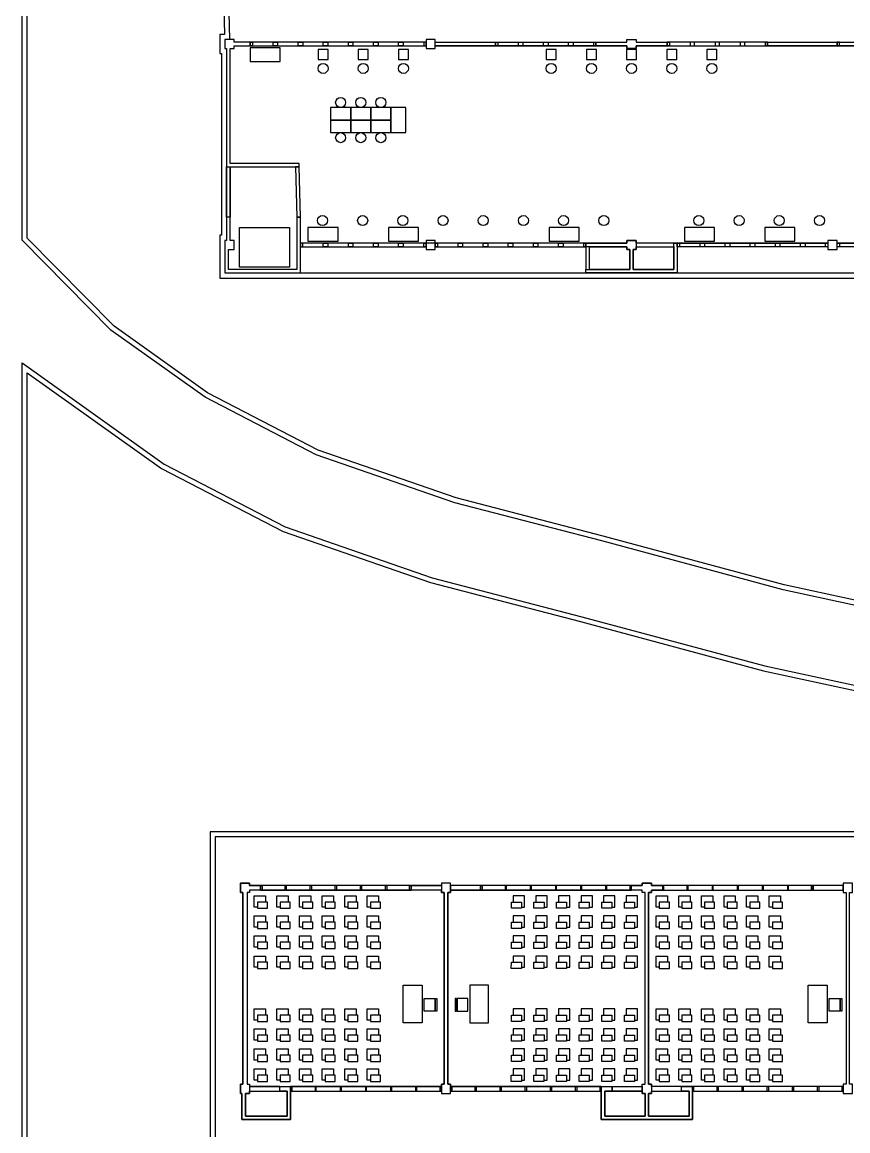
# Model space of a CAD drawing. Extents: x 1109 to 35175, y 5150 to 25743.
# Drawn here: x 15752 to 19040, y 13074 to 17488 of the extents above; entities that cross this region are included whole.
import ezdxf

# ---------------------------------------------------------------- set-up
doc = ezdxf.new("R2010")
doc.units = 0
doc.header["$MEASUREMENT"] = 0
for name, color, linetype in [('Chair', 142, 'CONTINUOUS'), ('Doors', 50, 'CONTINUOUS'), ('Furniture', 2, 'CONTINUOUS'), ('Labs', 1, 'CONTINUOUS'), ('Offices', 10, 'CONTINUOUS'), ('Storage', 40, 'CONTINUOUS'), ('Toilets', 40, 'CONTINUOUS'), ('Walls', 6, 'CONTINUOUS')]:
    doc.layers.add(name, color=color, linetype=linetype)

msp = doc.modelspace()

# ---------------------------------------------------------------- linework, layer by layer
at = {"layer": 'Chair'}
for p, q in [((17353, 13600.4), (17395.2, 13600.4)), ((17353, 13550), (17353, 13600.4)), ((17395.2, 13600.4), (17395.2, 13550)), ((17398.1, 13600.4), (17403.5, 13600.4)), ((17398.1, 13550), (17398.1, 13600.4)), ((17403.5, 13600.4), (17403.5, 13550)), ((17481, 13600.4), (17475.7, 13600.4)), ((17475.7, 13600.4), (17475.7, 13550)), ((17481, 13550), (17481, 13600.4)), ((17526.2, 13600.4), (17484, 13600.4)), ((17484, 13600.4), (17484, 13550)), ((17526.2, 13550), (17526.2, 13600.4)), ((18965, 13600.3), (19007.2, 13600.3)), ((18965, 13549.9), (18965, 13600.3)), ((19007.2, 13600.3), (19007.2, 13549.9)), ((19010.1, 13600.3), (19015.5, 13600.3)), ((19010.1, 13549.9), (19010.1, 13600.3)), ((19015.5, 13600.3), (19015.5, 13549.9)), ((17395.2, 13550), (17353, 13550)), ((17403.5, 13550), (17398.1, 13550)), ((17475.7, 13550), (17481, 13550)), ((17484, 13550), (17526.2, 13550)), ((19007.2, 13549.9), (18965, 13549.9)), ((19015.5, 13549.9), (19010.1, 13549.9))]:
    msp.add_line(p, q, dxfattribs=at)
for points in [[(16689.1, 13964.6), (16676.6, 13964.6), (16676.6, 14009.6), (16721.6, 14009.6), (16721.6, 13984.6)], [(16779.1, 13964.6), (16766.6, 13964.6), (16766.6, 14009.6), (16811.6, 14009.6), (16811.6, 13984.6)], [(16869.1, 13964.6), (16856.6, 13964.6), (16856.6, 14009.6), (16901.6, 14009.6), (16901.6, 13984.6)], [(16959.1, 13964.6), (16946.6, 13964.6), (16946.6, 14009.6), (16991.6, 14009.6), (16991.6, 13984.6)], [(17049.1, 13964.6), (17036.6, 13964.6), (17036.6, 14009.6), (17081.6, 14009.6), (17081.6, 13984.6)], [(17139.1, 13964.6), (17126.6, 13964.6), (17126.6, 14009.6), (17171.6, 14009.6), (17171.6, 13984.6)], [(17740, 13964.6), (17752.5, 13964.6), (17752.5, 14009.6), (17707.5, 14009.6), (17707.5, 13984.6)], [(17830, 13964.6), (17842.5, 13964.6), (17842.5, 14009.6), (17797.5, 14009.6), (17797.5, 13984.6)], [(17920, 13964.6), (17932.5, 13964.6), (17932.5, 14009.6), (17887.5, 14009.6), (17887.5, 13984.6)], [(18010, 13964.6), (18022.5, 13964.6), (18022.5, 14009.6), (17977.5, 14009.6), (17977.5, 13984.6)], [(18100, 13964.6), (18112.5, 13964.6), (18112.5, 14009.6), (18067.5, 14009.6), (18067.5, 13984.6)], [(18190.1, 13964.6), (18202.6, 13964.6), (18202.6, 14009.6), (18157.6, 14009.6), (18157.6, 13984.6)], [(18289.1, 13964.6), (18276.6, 13964.6), (18276.6, 14009.6), (18321.6, 14009.6), (18321.6, 13984.6)], [(18379.1, 13964.6), (18366.6, 13964.6), (18366.6, 14009.6), (18411.6, 14009.6), (18411.6, 13984.6)], [(18469.1, 13964.6), (18456.6, 13964.6), (18456.6, 14009.6), (18501.6, 14009.6), (18501.6, 13984.6)], [(18559.1, 13964.6), (18546.6, 13964.6), (18546.6, 14009.6), (18591.6, 14009.6), (18591.6, 13984.6)], [(18649.1, 13964.6), (18636.6, 13964.6), (18636.6, 14009.6), (18681.6, 14009.6), (18681.6, 13984.6)], [(18739.1, 13964.6), (18726.6, 13964.6), (18726.6, 14009.6), (18771.6, 14009.6), (18771.6, 13984.6)], [(16689.1, 13884.6), (16676.6, 13884.6), (16676.6, 13929.6), (16721.6, 13929.6), (16721.6, 13904.6)], [(16779.1, 13884.6), (16766.6, 13884.6), (16766.6, 13929.6), (16811.6, 13929.6), (16811.6, 13904.6)], [(16869.1, 13884.6), (16856.6, 13884.6), (16856.6, 13929.6), (16901.6, 13929.6), (16901.6, 13904.6)], [(16959.1, 13884.6), (16946.6, 13884.6), (16946.6, 13929.6), (16991.6, 13929.6), (16991.6, 13904.6)], [(17049.1, 13884.6), (17036.6, 13884.6), (17036.6, 13929.6), (17081.6, 13929.6), (17081.6, 13904.6)], [(17139.1, 13884.6), (17126.6, 13884.6), (17126.6, 13929.6), (17171.6, 13929.6), (17171.6, 13904.6)], [(17740, 13884.7), (17752.5, 13884.7), (17752.5, 13929.7), (17707.5, 13929.7), (17707.5, 13904.7)], [(17830, 13884.7), (17842.5, 13884.7), (17842.5, 13929.7), (17797.5, 13929.7), (17797.5, 13904.7)], [(17920, 13884.7), (17932.5, 13884.7), (17932.5, 13929.7), (17887.5, 13929.7), (17887.5, 13904.7)], [(18010, 13884.7), (18022.5, 13884.7), (18022.5, 13929.7), (17977.5, 13929.7), (17977.5, 13904.7)], [(18100, 13884.7), (18112.5, 13884.7), (18112.5, 13929.7), (18067.5, 13929.7), (18067.5, 13904.7)], [(18190, 13884.7), (18202.5, 13884.7), (18202.5, 13929.7), (18157.5, 13929.7), (18157.5, 13904.7)], [(18289.1, 13884.6), (18276.6, 13884.6), (18276.6, 13929.6), (18321.6, 13929.6), (18321.6, 13904.6)], [(18379.1, 13884.6), (18366.6, 13884.6), (18366.6, 13929.6), (18411.6, 13929.6), (18411.6, 13904.6)], [(18469.1, 13884.6), (18456.6, 13884.6), (18456.6, 13929.6), (18501.6, 13929.6), (18501.6, 13904.6)], [(18559.1, 13884.6), (18546.6, 13884.6), (18546.6, 13929.6), (18591.6, 13929.6), (18591.6, 13904.6)], [(18649.1, 13884.6), (18636.6, 13884.6), (18636.6, 13929.6), (18681.6, 13929.6), (18681.6, 13904.6)], [(18739.1, 13884.6), (18726.6, 13884.6), (18726.6, 13929.6), (18771.6, 13929.6), (18771.6, 13904.6)], [(16689.1, 13804.6), (16676.6, 13804.6), (16676.6, 13849.6), (16721.6, 13849.6), (16721.6, 13824.6)], [(16779.1, 13804.6), (16766.6, 13804.6), (16766.6, 13849.6), (16811.6, 13849.6), (16811.6, 13824.6)], [(16869.1, 13804.6), (16856.6, 13804.6), (16856.6, 13849.6), (16901.6, 13849.6), (16901.6, 13824.6)], [(16959.1, 13804.6), (16946.6, 13804.6), (16946.6, 13849.6), (16991.6, 13849.6), (16991.6, 13824.6)], [(17049.1, 13804.6), (17036.6, 13804.6), (17036.6, 13849.6), (17081.6, 13849.6), (17081.6, 13824.6)], [(17139.1, 13804.6), (17126.6, 13804.6), (17126.6, 13849.6), (17171.6, 13849.6), (17171.6, 13824.6)], [(17740, 13804.7), (17752.5, 13804.7), (17752.5, 13849.7), (17707.5, 13849.7), (17707.5, 13824.7)], [(17830, 13804.7), (17842.5, 13804.7), (17842.5, 13849.7), (17797.5, 13849.7), (17797.5, 13824.7)], [(17920, 13804.7), (17932.5, 13804.7), (17932.5, 13849.7), (17887.5, 13849.7), (17887.5, 13824.7)], [(18010, 13804.7), (18022.5, 13804.7), (18022.5, 13849.7), (17977.5, 13849.7), (17977.5, 13824.7)], [(18100, 13804.7), (18112.5, 13804.7), (18112.5, 13849.7), (18067.5, 13849.7), (18067.5, 13824.7)], [(18190, 13804.7), (18202.5, 13804.7), (18202.5, 13849.7), (18157.5, 13849.7), (18157.5, 13824.7)], [(18289.1, 13804.6), (18276.6, 13804.6), (18276.6, 13849.6), (18321.6, 13849.6), (18321.6, 13824.6)], [(18379.1, 13804.6), (18366.6, 13804.6), (18366.6, 13849.6), (18411.6, 13849.6), (18411.6, 13824.6)], [(18469.1, 13804.6), (18456.6, 13804.6), (18456.6, 13849.6), (18501.6, 13849.6), (18501.6, 13824.6)], [(18559.1, 13804.6), (18546.6, 13804.6), (18546.6, 13849.6), (18591.6, 13849.6), (18591.6, 13824.6)], [(18649.1, 13804.6), (18636.6, 13804.6), (18636.6, 13849.6), (18681.6, 13849.6), (18681.6, 13824.6)], [(18739.1, 13804.6), (18726.6, 13804.6), (18726.6, 13849.6), (18771.6, 13849.6), (18771.6, 13824.6)], [(16689.1, 13724.6), (16676.6, 13724.6), (16676.6, 13769.6), (16721.6, 13769.6), (16721.6, 13744.6)], [(16779.1, 13724.6), (16766.6, 13724.6), (16766.6, 13769.6), (16811.6, 13769.6), (16811.6, 13744.6)], [(16869.1, 13724.6), (16856.6, 13724.6), (16856.6, 13769.6), (16901.6, 13769.6), (16901.6, 13744.6)], [(16959.1, 13724.6), (16946.6, 13724.6), (16946.6, 13769.6), (16991.6, 13769.6), (16991.6, 13744.6)], [(17049.1, 13724.6), (17036.6, 13724.6), (17036.6, 13769.6), (17081.6, 13769.6), (17081.6, 13744.6)], [(17139.1, 13724.6), (17126.6, 13724.6), (17126.6, 13769.6), (17171.6, 13769.6), (17171.6, 13744.6)], [(17739.9, 13724.7), (17752.5, 13724.7), (17752.5, 13769.7), (17707.5, 13769.7), (17707.5, 13744.7)], [(17829.9, 13724.7), (17842.5, 13724.7), (17842.5, 13769.7), (17797.5, 13769.7), (17797.5, 13744.7)], [(17919.9, 13724.7), (17932.5, 13724.7), (17932.5, 13769.7), (17887.5, 13769.7), (17887.5, 13744.7)], [(18009.9, 13724.7), (18022.5, 13724.7), (18022.5, 13769.7), (17977.5, 13769.7), (17977.5, 13744.7)], [(18099.9, 13724.7), (18112.5, 13724.7), (18112.5, 13769.7), (18067.5, 13769.7), (18067.5, 13744.7)], [(18190, 13724.7), (18202.5, 13724.7), (18202.5, 13769.7), (18157.5, 13769.7), (18157.5, 13744.7)], [(18289.1, 13724.6), (18276.6, 13724.6), (18276.6, 13769.6), (18321.6, 13769.6), (18321.6, 13744.6)], [(18379.1, 13724.6), (18366.6, 13724.6), (18366.6, 13769.6), (18411.6, 13769.6), (18411.6, 13744.6)], [(18469.1, 13724.6), (18456.6, 13724.6), (18456.6, 13769.6), (18501.6, 13769.6), (18501.6, 13744.6)], [(18559.1, 13724.6), (18546.6, 13724.6), (18546.6, 13769.6), (18591.6, 13769.6), (18591.6, 13744.6)], [(18649.1, 13724.6), (18636.6, 13724.6), (18636.6, 13769.6), (18681.6, 13769.6), (18681.6, 13744.6)], [(18739.1, 13724.6), (18726.6, 13724.6), (18726.6, 13769.6), (18771.6, 13769.6), (18771.6, 13744.6)], [(16689.1, 13514.1), (16676.6, 13514.1), (16676.6, 13559.1), (16721.6, 13559.1), (16721.6, 13534.1)], [(16779.1, 13514.1), (16766.6, 13514.1), (16766.6, 13559.1), (16811.6, 13559.1), (16811.6, 13534.1)], [(16869.1, 13514.1), (16856.6, 13514.1), (16856.6, 13559.1), (16901.6, 13559.1), (16901.6, 13534.1)], [(16959.1, 13514.1), (16946.6, 13514.1), (16946.6, 13559.1), (16991.6, 13559.1), (16991.6, 13534.1)], [(17049.1, 13514.1), (17036.6, 13514.1), (17036.6, 13559.1), (17081.6, 13559.1), (17081.6, 13534.1)], [(17139.1, 13514.2), (17126.6, 13514.2), (17126.6, 13559.2), (17171.6, 13559.2), (17171.6, 13534.2)], [(17740, 13514.2), (17752.5, 13514.2), (17752.5, 13559.2), (17707.5, 13559.2), (17707.5, 13534.2)], [(17830, 13514.2), (17842.5, 13514.2), (17842.5, 13559.2), (17797.5, 13559.2), (17797.5, 13534.2)], [(17920, 13514.2), (17932.5, 13514.2), (17932.5, 13559.2), (17887.5, 13559.2), (17887.5, 13534.2)], [(18010, 13514.2), (18022.5, 13514.2), (18022.5, 13559.2), (17977.5, 13559.2), (17977.5, 13534.2)], [(18100, 13514.2), (18112.5, 13514.2), (18112.5, 13559.2), (18067.5, 13559.2), (18067.5, 13534.2)], [(18190, 13514.2), (18202.5, 13514.2), (18202.5, 13559.2), (18157.5, 13559.2), (18157.5, 13534.2)], [(18289.1, 13514.1), (18276.6, 13514.1), (18276.6, 13559.1), (18321.6, 13559.1), (18321.6, 13534.1)], [(18379.1, 13514.1), (18366.6, 13514.1), (18366.6, 13559.1), (18411.6, 13559.1), (18411.6, 13534.1)], [(18469.1, 13514.1), (18456.6, 13514.1), (18456.6, 13559.1), (18501.6, 13559.1), (18501.6, 13534.1)], [(18559.1, 13514.1), (18546.6, 13514.1), (18546.6, 13559.1), (18591.6, 13559.1), (18591.6, 13534.1)], [(18649.1, 13514.1), (18636.6, 13514.1), (18636.6, 13559.1), (18681.6, 13559.1), (18681.6, 13534.1)], [(18739.1, 13514.1), (18726.6, 13514.1), (18726.6, 13559.1), (18771.6, 13559.1), (18771.6, 13534.1)], [(16689.1, 13435.1), (16676.6, 13435.1), (16676.6, 13480.1), (16721.6, 13480.1), (16721.6, 13455.1)], [(16779.1, 13435.1), (16766.6, 13435.1), (16766.6, 13480.1), (16811.6, 13480.1), (16811.6, 13455.1)], [(16869.1, 13435.1), (16856.6, 13435.1), (16856.6, 13480.1), (16901.6, 13480.1), (16901.6, 13455.1)], [(16959.1, 13435.1), (16946.6, 13435.1), (16946.6, 13480.1), (16991.6, 13480.1), (16991.6, 13455.1)], [(17049.1, 13435.1), (17036.6, 13435.1), (17036.6, 13480.1), (17081.6, 13480.1), (17081.6, 13455.1)], [(17139.1, 13435.1), (17126.6, 13435.1), (17126.6, 13480.1), (17171.6, 13480.1), (17171.6, 13455.1)], [(17740, 13435.2), (17752.5, 13435.2), (17752.5, 13480.2), (17707.5, 13480.2), (17707.5, 13455.2)], [(17830, 13435.2), (17842.5, 13435.2), (17842.5, 13480.2), (17797.5, 13480.2), (17797.5, 13455.2)], [(17920, 13435.2), (17932.5, 13435.2), (17932.5, 13480.2), (17887.5, 13480.2), (17887.5, 13455.2)], [(18010, 13435.2), (18022.5, 13435.2), (18022.5, 13480.2), (17977.5, 13480.2), (17977.5, 13455.2)], [(18100, 13435.1), (18112.5, 13435.1), (18112.5, 13480.1), (18067.5, 13480.1), (18067.5, 13455.1)], [(18190, 13435.1), (18202.5, 13435.1), (18202.5, 13480.1), (18157.5, 13480.1), (18157.5, 13455.1)], [(18289.1, 13435.1), (18276.6, 13435.1), (18276.6, 13480.1), (18321.6, 13480.1), (18321.6, 13455.1)], [(18379.1, 13435.1), (18366.6, 13435.1), (18366.6, 13480.1), (18411.6, 13480.1), (18411.6, 13455.1)], [(18469.1, 13435.1), (18456.6, 13435.1), (18456.6, 13480.1), (18501.6, 13480.1), (18501.6, 13455.1)], [(18559.1, 13435.1), (18546.6, 13435.1), (18546.6, 13480.1), (18591.6, 13480.1), (18591.6, 13455.1)], [(18649.1, 13435.1), (18636.6, 13435.1), (18636.6, 13480.1), (18681.6, 13480.1), (18681.6, 13455.1)], [(18739.1, 13435.1), (18726.6, 13435.1), (18726.6, 13480.1), (18771.6, 13480.1), (18771.6, 13455.1)], [(16689.1, 13355.1), (16676.6, 13355.1), (16676.6, 13400.1), (16721.6, 13400.1), (16721.6, 13375.1)], [(16779.1, 13355.1), (16766.6, 13355.1), (16766.6, 13400.1), (16811.6, 13400.1), (16811.6, 13375.1)], [(16869.1, 13355.1), (16856.6, 13355.1), (16856.6, 13400.1), (16901.6, 13400.1), (16901.6, 13375.1)], [(16959.1, 13355.1), (16946.6, 13355.1), (16946.6, 13400.1), (16991.6, 13400.1), (16991.6, 13375.1)], [(17049.1, 13355.1), (17036.6, 13355.1), (17036.6, 13400.1), (17081.6, 13400.1), (17081.6, 13375.1)], [(17139.1, 13355.1), (17126.6, 13355.1), (17126.6, 13400.1), (17171.6, 13400.1), (17171.6, 13375.1)], [(17740, 13355.2), (17752.5, 13355.2), (17752.5, 13400.2), (17707.5, 13400.2), (17707.5, 13375.2)], [(17830, 13355.2), (17842.5, 13355.2), (17842.5, 13400.2), (17797.5, 13400.2), (17797.5, 13375.2)], [(17920, 13355.2), (17932.5, 13355.2), (17932.5, 13400.2), (17887.5, 13400.2), (17887.5, 13375.2)], [(18010, 13355.2), (18022.5, 13355.2), (18022.5, 13400.2), (17977.5, 13400.2), (17977.5, 13375.2)], [(18100, 13355.1), (18112.5, 13355.1), (18112.5, 13400.1), (18067.5, 13400.1), (18067.5, 13375.1)], [(18190, 13355.1), (18202.5, 13355.1), (18202.5, 13400.1), (18157.5, 13400.1), (18157.5, 13375.1)], [(18289.1, 13355.1), (18276.6, 13355.1), (18276.6, 13400.1), (18321.6, 13400.1), (18321.6, 13375.1)], [(18379.1, 13355.1), (18366.6, 13355.1), (18366.6, 13400.1), (18411.6, 13400.1), (18411.6, 13375.1)], [(18469.1, 13355.1), (18456.6, 13355.1), (18456.6, 13400.1), (18501.6, 13400.1), (18501.6, 13375.1)], [(18559.1, 13355.1), (18546.6, 13355.1), (18546.6, 13400.1), (18591.6, 13400.1), (18591.6, 13375.1)], [(18649.1, 13355.1), (18636.6, 13355.1), (18636.6, 13400.1), (18681.6, 13400.1), (18681.6, 13375.1)], [(18739.1, 13355.1), (18726.6, 13355.1), (18726.6, 13400.1), (18771.6, 13400.1), (18771.6, 13375.1)], [(16689.1, 13275.1), (16676.6, 13275.1), (16676.6, 13320.1), (16721.6, 13320.1), (16721.6, 13295.1)], [(16779.1, 13275.1), (16766.6, 13275.1), (16766.6, 13320.1), (16811.6, 13320.1), (16811.6, 13295.1)], [(16869.1, 13275.1), (16856.6, 13275.1), (16856.6, 13320.1), (16901.6, 13320.1), (16901.6, 13295.1)], [(16959.1, 13275.1), (16946.6, 13275.1), (16946.6, 13320.1), (16991.6, 13320.1), (16991.6, 13295.1)], [(17049.1, 13275.1), (17036.6, 13275.1), (17036.6, 13320.1), (17081.6, 13320.1), (17081.6, 13295.1)], [(17139.1, 13275.1), (17126.6, 13275.1), (17126.6, 13320.1), (17171.6, 13320.1), (17171.6, 13295.1)], [(17739.9, 13275.2), (17752.5, 13275.2), (17752.5, 13320.2), (17707.5, 13320.2), (17707.5, 13295.2)], [(17829.9, 13275.2), (17842.5, 13275.2), (17842.5, 13320.2), (17797.5, 13320.2), (17797.5, 13295.2)], [(17919.9, 13275.2), (17932.5, 13275.2), (17932.5, 13320.2), (17887.5, 13320.2), (17887.5, 13295.2)], [(18009.9, 13275.2), (18022.5, 13275.2), (18022.5, 13320.2), (17977.5, 13320.2), (17977.5, 13295.2)], [(18099.9, 13275.1), (18112.5, 13275.1), (18112.5, 13320.1), (18067.5, 13320.1), (18067.5, 13295.1)], [(18189.9, 13275.1), (18202.5, 13275.1), (18202.5, 13320.1), (18157.5, 13320.1), (18157.5, 13295.1)], [(18289.1, 13275.1), (18276.6, 13275.1), (18276.6, 13320.1), (18321.6, 13320.1), (18321.6, 13295.1)], [(18379.1, 13275.1), (18366.6, 13275.1), (18366.6, 13320.1), (18411.6, 13320.1), (18411.6, 13295.1)], [(18469.1, 13275.1), (18456.6, 13275.1), (18456.6, 13320.1), (18501.6, 13320.1), (18501.6, 13295.1)], [(18559.1, 13275.1), (18546.6, 13275.1), (18546.6, 13320.1), (18591.6, 13320.1), (18591.6, 13295.1)], [(18649.1, 13275.1), (18636.6, 13275.1), (18636.6, 13320.1), (18681.6, 13320.1), (18681.6, 13295.1)], [(18739.1, 13275.1), (18726.6, 13275.1), (18726.6, 13320.1), (18771.6, 13320.1), (18771.6, 13295.1)]]:
    msp.add_lwpolyline(points, dxfattribs=at)
for centre in [(16950.3, 17304.1), (17110.3, 17304.1), (17270.3, 17304.1), (17858.6, 17304.1), (18018.6, 17304.1), (18178.6, 17304.1), (18338.6, 17304.1), (18498.6, 17304.1), (17020.3, 17168.2), (17100.3, 17168.2), (17180.3, 17168.2), (17020.3, 17028.2), (17100.3, 17028.2), (17180.3, 17028.2), (16948, 16698.1), (17108, 16698.1), (17268, 16698.1), (17428, 16698.1), (17588, 16698.1), (17748, 16698.1), (17908, 16698.1), (18068, 16698.1), (18446.6, 16698.1), (18606.6, 16698.1), (18766.6, 16698.1), (18926.6, 16698.1)]:
    msp.add_circle(centre, 20, dxfattribs=at)
at = {"layer": 'Doors'}
for points in [[(17636.9, 17394), (17396.9, 17394), (17396.9, 17408), (17636.9, 17408)], [(18720.3, 17408), (18996.9, 17408), (18996.9, 17394.1), (18720.3, 17394.1)], [(16566.1, 16911.5), (16580.1, 16911.5), (16580.1, 16711.5), (16566.1, 16711.5)], [(16846.3, 16711.5), (16860.3, 16711.5), (16855.2, 16911.5), (16841.2, 16911.5)], [(18196.9, 16594), (18346.3, 16594), (18346.5, 16608.1), (18197.1, 16608.1)], [(17996.9, 16503.4), (18010.9, 16503.4), (18010.9, 16594), (17996.9, 16594)], [(17421.3, 14032), (17301.3, 14032), (17301.3, 14050), (17421.3, 14050)], [(17457.8, 14032), (17577.8, 14032), (17577.8, 14050), (17457.8, 14050)], [(18901.3, 14032), (19021.3, 14032), (19021.3, 14050), (18901.3, 14050)], [(16657.8, 13231.9), (16777.8, 13231.9), (16777.8, 13249.9), (16657.8, 13249.9)], [(18221.3, 13231.9), (18101.3, 13231.9), (18101.3, 13249.9), (18221.3, 13249.9)], [(18257.8, 13231.9), (18377.8, 13231.9), (18377.8, 13249.9), (18257.8, 13249.9)]]:
    msp.add_lwpolyline(points, close=True, dxfattribs=at)
at = {"layer": 'Furniture'}
for points in [[(16980.3, 17098.2), (17060.3, 17098.2), (17060.3, 17148.2), (16980.3, 17148.2)], [(17060.3, 17098.2), (17140.3, 17098.2), (17140.3, 17148.2), (17060.3, 17148.2)], [(17140.3, 17098.2), (17220.3, 17098.2), (17220.3, 17148.2), (17140.3, 17148.2)], [(16980.3, 17048.2), (17060.3, 17048.2), (17060.3, 17098.2), (16980.3, 17098.2)], [(17060.3, 17048.2), (17140.3, 17048.2), (17140.3, 17098.2), (17060.3, 17098.2)], [(17140.3, 17048.2), (17220.3, 17048.2), (17220.3, 17098.2), (17140.3, 17098.2)], [(16617.4, 16512.1), (16617.4, 16670.2), (16817.4, 16670.2), (16817.4, 16512.1)], [(16689.1, 13959.6), (16729.1, 13959.6), (16729.1, 13984.6), (16689.1, 13984.6)], [(16779.1, 13959.6), (16819.1, 13959.6), (16819.1, 13984.6), (16779.1, 13984.6)], [(16869.1, 13959.6), (16909.1, 13959.6), (16909.1, 13984.6), (16869.1, 13984.6)], [(16959.1, 13959.6), (16999.1, 13959.6), (16999.1, 13984.6), (16959.1, 13984.6)], [(17049.1, 13959.6), (17089.1, 13959.6), (17089.1, 13984.6), (17049.1, 13984.6)], [(17139.1, 13959.6), (17179.1, 13959.6), (17179.1, 13984.6), (17139.1, 13984.6)], [(17740, 13959.7), (17700, 13959.7), (17700, 13984.7), (17740, 13984.7)], [(17830, 13959.7), (17790, 13959.7), (17790, 13984.7), (17830, 13984.7)], [(17920, 13959.7), (17880, 13959.7), (17880, 13984.7), (17920, 13984.7)], [(18010, 13959.7), (17970, 13959.7), (17970, 13984.7), (18010, 13984.7)], [(18100, 13959.7), (18060, 13959.7), (18060, 13984.7), (18100, 13984.7)], [(18190, 13959.7), (18150, 13959.7), (18150, 13984.7), (18190, 13984.7)], [(18289.1, 13959.6), (18329.1, 13959.6), (18329.1, 13984.6), (18289.1, 13984.6)], [(18379.1, 13959.6), (18419.1, 13959.6), (18419.1, 13984.6), (18379.1, 13984.6)], [(18469.1, 13959.6), (18509.1, 13959.6), (18509.1, 13984.6), (18469.1, 13984.6)], [(18559.1, 13959.6), (18599.1, 13959.6), (18599.1, 13984.6), (18559.1, 13984.6)], [(18649.1, 13959.6), (18689.1, 13959.6), (18689.1, 13984.6), (18649.1, 13984.6)], [(18739.1, 13959.6), (18779.1, 13959.6), (18779.1, 13984.6), (18739.1, 13984.6)], [(16689.1, 13879.6), (16729.1, 13879.6), (16729.1, 13904.6), (16689.1, 13904.6)], [(16779.1, 13879.6), (16819.1, 13879.6), (16819.1, 13904.6), (16779.1, 13904.6)], [(16869.1, 13879.6), (16909.1, 13879.6), (16909.1, 13904.6), (16869.1, 13904.6)], [(16959.1, 13879.6), (16999.1, 13879.6), (16999.1, 13904.6), (16959.1, 13904.6)], [(17049.1, 13879.6), (17089.1, 13879.6), (17089.1, 13904.6), (17049.1, 13904.6)], [(17139.1, 13879.6), (17179.1, 13879.6), (17179.1, 13904.6), (17139.1, 13904.6)], [(17740, 13879.7), (17700, 13879.7), (17700, 13904.7), (17740, 13904.7)], [(17830, 13879.7), (17790, 13879.7), (17790, 13904.7), (17830, 13904.7)], [(17920, 13879.7), (17880, 13879.7), (17880, 13904.7), (17920, 13904.7)], [(18010, 13879.7), (17970, 13879.7), (17970, 13904.7), (18010, 13904.7)], [(18100, 13879.7), (18060, 13879.7), (18060, 13904.7), (18100, 13904.7)], [(18190, 13879.7), (18150, 13879.7), (18150, 13904.7), (18190, 13904.7)], [(18289.1, 13879.6), (18329.1, 13879.6), (18329.1, 13904.6), (18289.1, 13904.6)], [(18379.1, 13879.6), (18419.1, 13879.6), (18419.1, 13904.6), (18379.1, 13904.6)], [(18469.1, 13879.6), (18509.1, 13879.6), (18509.1, 13904.6), (18469.1, 13904.6)], [(18559.1, 13879.6), (18599.1, 13879.6), (18599.1, 13904.6), (18559.1, 13904.6)], [(18649.1, 13879.6), (18689.1, 13879.6), (18689.1, 13904.6), (18649.1, 13904.6)], [(18739.1, 13879.6), (18779.1, 13879.6), (18779.1, 13904.6), (18739.1, 13904.6)], [(16689.1, 13799.6), (16729.1, 13799.6), (16729.1, 13824.6), (16689.1, 13824.6)], [(16779.1, 13799.6), (16819.1, 13799.6), (16819.1, 13824.6), (16779.1, 13824.6)], [(16869.1, 13799.6), (16909.1, 13799.6), (16909.1, 13824.6), (16869.1, 13824.6)], [(16959.1, 13799.6), (16999.1, 13799.6), (16999.1, 13824.6), (16959.1, 13824.6)], [(17049.1, 13799.6), (17089.1, 13799.6), (17089.1, 13824.6), (17049.1, 13824.6)], [(17139.1, 13799.6), (17179.1, 13799.6), (17179.1, 13824.6), (17139.1, 13824.6)], [(17740, 13799.7), (17700, 13799.7), (17700, 13824.7), (17740, 13824.7)], [(17830, 13799.7), (17790, 13799.7), (17790, 13824.7), (17830, 13824.7)], [(17920, 13799.7), (17880, 13799.7), (17880, 13824.7), (17920, 13824.7)], [(18010, 13799.7), (17970, 13799.7), (17970, 13824.7), (18010, 13824.7)], [(18100, 13799.7), (18060, 13799.7), (18060, 13824.7), (18100, 13824.7)], [(18190, 13799.7), (18150, 13799.7), (18150, 13824.7), (18190, 13824.7)], [(18289.1, 13799.6), (18329.1, 13799.6), (18329.1, 13824.6), (18289.1, 13824.6)], [(18379.1, 13799.6), (18419.1, 13799.6), (18419.1, 13824.6), (18379.1, 13824.6)], [(18469.1, 13799.6), (18509.1, 13799.6), (18509.1, 13824.6), (18469.1, 13824.6)], [(18559.1, 13799.6), (18599.1, 13799.6), (18599.1, 13824.6), (18559.1, 13824.6)], [(18649.1, 13799.6), (18689.1, 13799.6), (18689.1, 13824.6), (18649.1, 13824.6)], [(18739.1, 13799.6), (18779.1, 13799.6), (18779.1, 13824.6), (18739.1, 13824.6)], [(16689.1, 13719.6), (16729.1, 13719.6), (16729.1, 13744.6), (16689.1, 13744.6)], [(16779.1, 13719.6), (16819.1, 13719.6), (16819.1, 13744.6), (16779.1, 13744.6)], [(16869.1, 13719.6), (16909.1, 13719.6), (16909.1, 13744.6), (16869.1, 13744.6)], [(16959.1, 13719.6), (16999.1, 13719.6), (16999.1, 13744.6), (16959.1, 13744.6)], [(17049.1, 13719.6), (17089.1, 13719.6), (17089.1, 13744.6), (17049.1, 13744.6)], [(17139.1, 13719.6), (17179.1, 13719.6), (17179.1, 13744.6), (17139.1, 13744.6)], [(17739.9, 13719.7), (17699.9, 13719.7), (17700, 13744.7), (17739.9, 13744.7)], [(17829.9, 13719.7), (17789.9, 13719.7), (17789.9, 13744.7), (17829.9, 13744.7)], [(17919.9, 13719.7), (17879.9, 13719.7), (17879.9, 13744.7), (17919.9, 13744.7)], [(18009.9, 13719.7), (17969.9, 13719.7), (17969.9, 13744.7), (18009.9, 13744.7)], [(18099.9, 13719.7), (18059.9, 13719.7), (18059.9, 13744.7), (18099.9, 13744.7)], [(18189.9, 13719.7), (18149.9, 13719.7), (18149.9, 13744.7), (18189.9, 13744.7)], [(18289.1, 13719.6), (18329.1, 13719.6), (18329.1, 13744.6), (18289.1, 13744.6)], [(18379.1, 13719.6), (18419.1, 13719.6), (18419.1, 13744.6), (18379.1, 13744.6)], [(18469.1, 13719.6), (18509.1, 13719.6), (18509.1, 13744.6), (18469.1, 13744.6)], [(18559.1, 13719.6), (18599.1, 13719.6), (18599.1, 13744.6), (18559.1, 13744.6)], [(18649.1, 13719.6), (18689.1, 13719.6), (18689.1, 13744.6), (18649.1, 13744.6)], [(18739.1, 13719.6), (18779.1, 13719.6), (18779.1, 13744.6), (18739.1, 13744.6)], [(17344.8, 13503.2), (17269.8, 13503.2), (17269.8, 13653.2), (17344.8, 13653.2)], [(17534.3, 13503.2), (17609.3, 13503.2), (17609.3, 13653.2), (17534.3, 13653.2)], [(18956.8, 13503.1), (18881.8, 13503.1), (18881.8, 13653.1), (18956.8, 13653.1)], [(16689.1, 13509.1), (16729.1, 13509.1), (16729.1, 13534.1), (16689.1, 13534.1)], [(16779.1, 13509.1), (16819.1, 13509.1), (16819.1, 13534.1), (16779.1, 13534.1)], [(16869.1, 13509.1), (16909.1, 13509.1), (16909.1, 13534.1), (16869.1, 13534.1)], [(16959.1, 13509.1), (16999.1, 13509.1), (16999.1, 13534.1), (16959.1, 13534.1)], [(17049.1, 13509.1), (17089.1, 13509.1), (17089.1, 13534.1), (17049.1, 13534.1)], [(17139.1, 13509.2), (17179.1, 13509.2), (17179.1, 13534.2), (17139.1, 13534.2)], [(17740, 13509.2), (17700, 13509.2), (17700, 13534.2), (17740, 13534.2)], [(17830, 13509.2), (17790, 13509.2), (17790, 13534.2), (17830, 13534.2)], [(17920, 13509.2), (17880, 13509.2), (17880, 13534.2), (17920, 13534.2)], [(18010, 13509.2), (17970, 13509.2), (17970, 13534.2), (18010, 13534.2)], [(18100, 13509.2), (18060, 13509.2), (18060, 13534.2), (18100, 13534.2)], [(18190, 13509.2), (18150, 13509.2), (18150, 13534.2), (18190, 13534.2)], [(18289.1, 13509.1), (18329.1, 13509.1), (18329.1, 13534.1), (18289.1, 13534.1)], [(18379.1, 13509.1), (18419.1, 13509.1), (18419.1, 13534.1), (18379.1, 13534.1)], [(18469.1, 13509.1), (18509.1, 13509.1), (18509.1, 13534.1), (18469.1, 13534.1)], [(18559.1, 13509.1), (18599.1, 13509.1), (18599.1, 13534.1), (18559.1, 13534.1)], [(18649.1, 13509.1), (18689.1, 13509.1), (18689.1, 13534.1), (18649.1, 13534.1)], [(18739.1, 13509.1), (18779.1, 13509.1), (18779.1, 13534.1), (18739.1, 13534.1)], [(16689.1, 13430.1), (16729.1, 13430.1), (16729.1, 13455.1), (16689.1, 13455.1)], [(16779.1, 13430.1), (16819.1, 13430.1), (16819.1, 13455.1), (16779.1, 13455.1)], [(16869.1, 13430.1), (16909.1, 13430.1), (16909.1, 13455.1), (16869.1, 13455.1)], [(16959.1, 13430.1), (16999.1, 13430.1), (16999.1, 13455.1), (16959.1, 13455.1)], [(17049.1, 13430.1), (17089.1, 13430.1), (17089.1, 13455.1), (17049.1, 13455.1)], [(17139.1, 13430.1), (17179.1, 13430.1), (17179.1, 13455.1), (17139.1, 13455.1)], [(17740, 13430.2), (17700, 13430.2), (17700, 13455.2), (17740, 13455.2)], [(17830, 13430.2), (17790, 13430.2), (17790, 13455.2), (17830, 13455.2)], [(17920, 13430.2), (17880, 13430.2), (17880, 13455.2), (17920, 13455.2)], [(18010, 13430.2), (17970, 13430.2), (17970, 13455.2), (18010, 13455.2)], [(18100, 13430.1), (18060, 13430.1), (18060, 13455.1), (18100, 13455.1)], [(18190, 13430.1), (18150, 13430.1), (18150, 13455.1), (18190, 13455.1)], [(18289.1, 13430.1), (18329.1, 13430.1), (18329.1, 13455.1), (18289.1, 13455.1)], [(18379.1, 13430.1), (18419.1, 13430.1), (18419.1, 13455.1), (18379.1, 13455.1)], [(18469.1, 13430.1), (18509.1, 13430.1), (18509.1, 13455.1), (18469.1, 13455.1)], [(18559.1, 13430.1), (18599.1, 13430.1), (18599.1, 13455.1), (18559.1, 13455.1)], [(18649.1, 13430.1), (18689.1, 13430.1), (18689.1, 13455.1), (18649.1, 13455.1)], [(18739.1, 13430.1), (18779.1, 13430.1), (18779.1, 13455.1), (18739.1, 13455.1)], [(16689.1, 13350.1), (16729.1, 13350.1), (16729.1, 13375.1), (16689.1, 13375.1)], [(16779.1, 13350.1), (16819.1, 13350.1), (16819.1, 13375.1), (16779.1, 13375.1)], [(16869.1, 13350.1), (16909.1, 13350.1), (16909.1, 13375.1), (16869.1, 13375.1)], [(16959.1, 13350.1), (16999.1, 13350.1), (16999.1, 13375.1), (16959.1, 13375.1)], [(17049.1, 13350.1), (17089.1, 13350.1), (17089.1, 13375.1), (17049.1, 13375.1)], [(17139.1, 13350.1), (17179.1, 13350.1), (17179.1, 13375.1), (17139.1, 13375.1)], [(17740, 13350.2), (17700, 13350.2), (17700, 13375.2), (17740, 13375.2)], [(17830, 13350.2), (17790, 13350.2), (17790, 13375.2), (17830, 13375.2)], [(17920, 13350.2), (17880, 13350.2), (17880, 13375.2), (17920, 13375.2)], [(18010, 13350.2), (17970, 13350.2), (17970, 13375.2), (18010, 13375.2)], [(18100, 13350.1), (18060, 13350.1), (18060, 13375.1), (18100, 13375.1)], [(18190, 13350.1), (18150, 13350.1), (18150, 13375.1), (18190, 13375.1)], [(18289.1, 13350.1), (18329.1, 13350.1), (18329.1, 13375.1), (18289.1, 13375.1)], [(18379.1, 13350.1), (18419.1, 13350.1), (18419.1, 13375.1), (18379.1, 13375.1)], [(18469.1, 13350.1), (18509.1, 13350.1), (18509.1, 13375.1), (18469.1, 13375.1)], [(18559.1, 13350.1), (18599.1, 13350.1), (18599.1, 13375.1), (18559.1, 13375.1)], [(18649.1, 13350.1), (18689.1, 13350.1), (18689.1, 13375.1), (18649.1, 13375.1)], [(18739.1, 13350.1), (18779.1, 13350.1), (18779.1, 13375.1), (18739.1, 13375.1)], [(16689.1, 13270.1), (16729.1, 13270.1), (16729.1, 13295.1), (16689.1, 13295.1)], [(16779.1, 13270.1), (16819.1, 13270.1), (16819.1, 13295.1), (16779.1, 13295.1)], [(16869.1, 13270.1), (16909.1, 13270.1), (16909.1, 13295.1), (16869.1, 13295.1)], [(16959.1, 13270.1), (16999.1, 13270.1), (16999.1, 13295.1), (16959.1, 13295.1)], [(17049.1, 13270.1), (17089.1, 13270.1), (17089.1, 13295.1), (17049.1, 13295.1)], [(17139.1, 13270.1), (17179.1, 13270.1), (17179.1, 13295.1), (17139.1, 13295.1)], [(17739.9, 13270.2), (17699.9, 13270.2), (17699.9, 13295.2), (17739.9, 13295.2)], [(17829.9, 13270.2), (17789.9, 13270.2), (17789.9, 13295.2), (17829.9, 13295.2)], [(17919.9, 13270.2), (17879.9, 13270.2), (17879.9, 13295.2), (17919.9, 13295.2)], [(18009.9, 13270.2), (17969.9, 13270.2), (17969.9, 13295.2), (18009.9, 13295.2)], [(18099.9, 13270.1), (18059.9, 13270.1), (18059.9, 13295.1), (18099.9, 13295.1)], [(18189.9, 13270.1), (18149.9, 13270.1), (18149.9, 13295.1), (18189.9, 13295.1)], [(18289.1, 13270.1), (18329.1, 13270.1), (18329.1, 13295.1), (18289.1, 13295.1)], [(18379.1, 13270.1), (18419.1, 13270.1), (18419.1, 13295.1), (18379.1, 13295.1)], [(18469.1, 13270.1), (18509.1, 13270.1), (18509.1, 13295.1), (18469.1, 13295.1)], [(18559.1, 13270.1), (18599.1, 13270.1), (18599.1, 13295.1), (18559.1, 13295.1)], [(18649.1, 13270.1), (18689.1, 13270.1), (18689.1, 13295.1), (18649.1, 13295.1)], [(18739.1, 13270.1), (18779.1, 13270.1), (18779.1, 13295.1), (18739.1, 13295.1)]]:
    msp.add_lwpolyline(points, close=True, dxfattribs=at)
at = {"layer": 'Labs'}
for points in [[(16860.3, 16608.1), (16860.3, 16711.5), (16855.2, 16911.5), (16855.2, 16925.7), (16580.1, 16925.7), (16580.1, 17382.8), (16596.5, 17382.8), (16596.5, 17394.1), (17360.3, 17394.1), (17360.3, 17382.8), (17396.9, 17382.8), (17396.9, 17394), (18160.3, 17394), (18160.3, 17382.8), (18196.9, 17382.8), (18196.9, 17394), (19492.4, 17394.1)], [(19496.8, 16608), (18996.9, 16608), (18996.9, 16619.4), (18960.3, 16619.4), (18960.3, 16608), (18197.1, 16608), (18197.1, 16619.4), (18160.3, 16619.4), (18160.3, 16608.1), (16860.3, 16608.1)]]:
    msp.add_lwpolyline(points, dxfattribs=at)
msp.add_lwpolyline([(16846.3, 16503.4), (16573.9, 16503.4), (16573.9, 16582.8), (16596.5, 16582.8), (16596.5, 16619.4), (16580.1, 16619.4), (16580.1, 16711.5), (16580.1, 16911.5), (16841.2, 16911.5), (16846.3, 16711.5)], close=True, dxfattribs=at)
at = {"layer": 'Offices'}
for points in [[(17432.5, 14022.6), (17421.3, 14022.6), (17421.3, 14032), (16657.8, 14032), (16657.8, 14022.6), (16648.6, 14022.6), (16648.6, 13259.2), (16657.8, 13259.2), (16657.8, 13249.9), (17421.3, 13249.9), (17421.3, 13259.2), (17432.5, 13259.2), (17432.5, 14022.6)], [(18232.5, 14022.6), (18221.3, 14022.6), (18221.3, 14032), (17457.8, 14032), (17457.8, 14022.6), (17446.6, 14022.6), (17446.6, 13259.2), (17457.8, 13259.2), (17457.8, 13249.9), (18221.3, 13249.9), (18221.3, 13259.2), (18232.5, 13259.2), (18232.5, 14022.6)], [(19032.5, 13259.2), (19021.3, 13259.2), (19021.3, 13249.9), (18257.8, 13249.9), (18257.8, 13259.2), (18246.6, 13259.2), (18246.6, 14022.6), (18257.8, 14022.6), (18257.8, 14032), (19021.3, 14032), (19021.3, 14022.6), (19032.5, 14022.6), (19032.5, 13259.2)]]:
    msp.add_lwpolyline(points, dxfattribs=at)
at = {"layer": 'Storage'}
for points in [[(18171.6, 16503.4), (18010.9, 16503.4), (18010.9, 16594), (18160.3, 16594.1), (18160.3, 16582.8), (18171.6, 16582.8)], [(18346.3, 16503.4), (18185.6, 16503.4), (18185.6, 16582.8), (18196.9, 16582.8), (18196.9, 16594), (18196.9, 16594), (18346.3, 16594)], [(16807.3, 13132.3), (16641.5, 13132.3), (16641.5, 13222.6), (16657.8, 13222.6), (16657.8, 13231.9), (16777.8, 13231.9), (16807.3, 13231.9)], [(18232.6, 13132.3), (18071.8, 13132.3), (18071.8, 13231.9), (18101.3, 13231.9), (18221.3, 13231.9), (18221.3, 13222.6), (18232.6, 13222.6)], [(18407.3, 13132.3), (18246.6, 13132.3), (18246.6, 13222.6), (18257.8, 13222.6), (18257.8, 13231.9), (18377.8, 13231.9), (18407.3, 13231.9)]]:
    msp.add_lwpolyline(points, close=True, dxfattribs=at)
at = {"layer": 'Toilets'}
for points in [[(16660.2, 17331.6), (16780.2, 17331.6), (16780.2, 17386.6), (16660.2, 17386.6)], [(16930.3, 17339.1), (16970.3, 17339.1), (16970.3, 17379.1), (16930.3, 17379.1)], [(17090.3, 17339.1), (17130.3, 17339.1), (17130.3, 17379.1), (17090.3, 17379.1)], [(17250.3, 17339.1), (17290.3, 17339.1), (17290.3, 17379.1), (17250.3, 17379.1)], [(17838.6, 17339.1), (17878.6, 17339.1), (17878.6, 17379.1), (17838.6, 17379.1)], [(17998.6, 17339.1), (18038.6, 17339.1), (18038.6, 17379.1), (17998.6, 17379.1)], [(18158.6, 17339.1), (18198.6, 17339.1), (18198.6, 17379.1), (18158.6, 17379.1)], [(18318.6, 17339.1), (18358.6, 17339.1), (18358.6, 17379.1), (18318.6, 17379.1)], [(18478.6, 17339.1), (18518.6, 17339.1), (18518.6, 17379.1), (18478.6, 17379.1)], [(17220.3, 17048.2), (17280.3, 17048.2), (17280.3, 17148.2), (17220.3, 17148.2)], [(16890.3, 16615.6), (17010.3, 16615.6), (17010.3, 16670.6), (16890.3, 16670.6)], [(17210.3, 16615.6), (17330.3, 16615.6), (17330.3, 16670.6), (17210.3, 16670.6)], [(17850.3, 16615.6), (17970.3, 16615.6), (17970.3, 16670.6), (17850.3, 16670.6)], [(18388.9, 16615.6), (18508.9, 16615.6), (18508.9, 16670.6), (18388.9, 16670.6)], [(18708.9, 16615.6), (18828.9, 16615.6), (18828.9, 16670.6), (18708.9, 16670.6)]]:
    msp.add_lwpolyline(points, close=True, dxfattribs=at)
at = {"layer": 'Walls'}
for points in [[(19241.9, 15128.8), (18782, 15227.7), (18059.7, 15422.3), (17474.7, 15574.3), (16923.4, 15765.9), (16480.4, 15994.8), (16105.7, 16262.2), (15752.5, 16620.5), (15752.5, 19953.6)], [(19245.4, 15148.5), (18786.7, 15247.2), (18064.9, 15441.6), (17480.5, 15593.5), (16931.3, 15784.3), (16490.9, 16011.9), (16118.7, 16277.4), (15772.5, 16628.7), (15772.5, 19933.4)], [(16553.9, 17601.1), (16557.7, 17439.4), (16539.9, 17439.4), (16539.9, 17362.8), (16546.1, 17362.8), (16546.1, 16639.4), (16539.9, 16639.4), (16539.9, 16469.4), (21412.6, 16469.4)], [(16574.4, 17581.1), (16578.2, 17419.4), (16559.9, 17419.4), (16559.9, 17382.8), (16566.1, 17382.8), (16566.1, 16619.4), (16559.9, 16619.4), (16559.9, 16489.4), (21395.7, 16489.4)], [(16566.1, 17382.8), (16566.1, 16911.5), (16855.2, 16911.5), (16855.2, 16925.7), (16580.1, 16925.7), (16580.1, 17382.8), (16596.5, 17382.8), (16596.5, 17394.1), (16660.3, 17394.1), (16660.3, 17408.1), (16596.5, 17408.1), (16596.5, 17419.4), (16559.9, 17419.4), (16559.9, 17382.8), (16566.1, 17382.8)], [(16580.1, 16711.5), (16566.1, 16711.5), (16566.1, 16619.4), (16559.9, 16619.4), (16559.9, 16489.4), (16860.3, 16489.4), (16860.3, 16711.5), (16846.3, 16711.5), (16846.3, 16503.4), (16573.9, 16503.4), (16573.9, 16582.8), (16596.5, 16582.8), (16596.5, 16619.4), (16580.1, 16619.4), (16580.1, 16711.5)], [(17996.9, 16594), (17996.9, 16608.1), (18160.3, 16608.1), (18160.3, 16619.4), (18196.9, 16619.4), (18196.9, 16582.8), (18185.6, 16582.8), (18185.6, 16503.4), (18346.3, 16503.4), (18346.3, 16608.1), (18360.3, 16608.1), (18360.3, 16489.4), (17996.9, 16489.4), (17996.9, 16503.4), (18171.6, 16503.4), (18171.6, 16582.8), (18160.3, 16582.8), (18160.3, 16594.1), (17996.9, 16594)], [(15752.5, 11405.3), (15752.5, 16131.1), (16317.4, 15728), (16800, 15478.6), (17384.1, 15275.6), (17980, 15120.8), (18708.6, 14924.5), (19187.9, 14821.4), (19790, 14739), (20303.7, 14712.5), (20703.5, 14717.8), (20993, 14747.9), (21214.5, 14792.4), (21262, 14668.4), (21346.5, 14568.2), (21448.6, 14522.9), (21448.6, 14243.9), (16521.3, 14243.9), (16521.3, 13029.2)], [(15772.5, 11425.3), (15772.5, 16092.2), (16307, 15710.9), (16792.1, 15460.1), (17378.3, 15256.5), (17974.8, 15101.5), (18703.9, 14905.1), (19184.4, 14801.7), (19788.2, 14719), (20303.3, 14692.5), (20704.7, 14697.8), (20996, 14728.1), (21201.9, 14769.5), (21244.6, 14658.1), (21334.2, 14551.8), (21428.6, 14509.9), (21428.6, 14263.9), (16501.3, 14263.9), (16501.3, 13009.2)], [(16807.3, 13231.9), (16777.8, 13231.9), (16777.8, 13249.9), (16821.3, 13249.9), (16821.3, 13118.3), (16627.5, 13118.3), (16627.5, 13222.6), (16621.3, 13222.6), (16621.3, 13259.2), (16630.5, 13259.2), (16630.5, 14022.6), (16621.3, 14022.6), (16621.3, 14059.2), (16657.8, 14059.2), (16657.8, 14050), (16701.3, 14050), (16701.3, 14032), (16657.8, 14032), (16657.8, 14022.6), (16648.6, 14022.6), (16648.6, 13259.2), (16657.8, 13259.2), (16657.8, 13222.6), (16641.5, 13222.6), (16641.5, 13132.3), (16807.3, 13132.3), (16807.3, 13231.9)], [(19057.8, 14059.2), (19021.3, 14059.2), (19021.3, 14050), (18257.8, 14050), (18257.8, 14059.2), (18221.3, 14059.2), (18221.3, 14050), (17457.8, 14050), (17457.8, 14059.2), (17421.3, 14059.2), (17421.3, 14050), (16657.8, 14050), (16657.8, 14059.2), (16621.3, 14059.2), (16621.3, 14022.6), (16630.5, 14022.6), (16630.5, 13259.2), (16621.3, 13259.2), (16621.3, 13222.6), (16627.5, 13222.6), (16627.5, 13118.3)], [(17457.8, 14059.2), (17421.3, 14059.2), (17421.3, 14022.6), (17432.5, 14022.6), (17432.5, 13259.2), (17421.3, 13259.2), (17421.3, 13222.6), (17457.8, 13222.6), (17457.8, 13259.2), (17446.6, 13259.2), (17446.6, 14022.6), (17457.8, 14022.6), (17457.8, 14059.2)], [(19057.8, 14059.2), (19021.3, 14059.2), (19021.3, 14022.6), (19032.5, 14022.6), (19032.5, 13259.2), (19021.3, 13259.2), (19021.3, 13222.6), (19057.8, 13222.6), (19057.8, 13259.2), (19046.6, 13259.2), (19046.6, 14022.6), (19057.8, 14022.6), (19057.8, 14059.2)], [(16627.5, 13118.3), (16821.3, 13118.3), (16821.3, 13231.9), (17421.3, 13231.9), (17421.3, 13222.6), (17457.8, 13222.6), (17457.8, 13231.9), (18057.9, 13231.9), (18057.9, 13118.3), (18421.3, 13118.3), (18421.3, 13231.9), (19021.3, 13231.9), (19021.3, 13222.6), (19057.8, 13222.6)]]:
    msp.add_lwpolyline(points, dxfattribs=at)
for points in [[(16660.3, 17394.1), (17360.3, 17394.1), (17360.3, 17408.1), (16660.3, 17408.1)], [(16660.3, 17408.1), (16669.3, 17408.1), (16669.3, 17394.1), (16660.3, 17394.1)], [(16751.3, 17408.1), (16769.3, 17408.1), (16769.3, 17394.1), (16751.3, 17394.1)], [(16851.3, 17408.1), (16869.3, 17408.1), (16869.3, 17394.1), (16851.3, 17394.1)], [(16951.3, 17408.1), (16969.3, 17408.1), (16969.3, 17394.1), (16951.3, 17394.1)], [(17051.3, 17408.1), (17069.3, 17408.1), (17069.3, 17394.1), (17051.3, 17394.1)], [(17151.3, 17408.1), (17169.3, 17408.1), (17169.3, 17394.1), (17151.3, 17394.1)], [(17251.3, 17408.1), (17269.3, 17408.1), (17269.3, 17394.1), (17251.3, 17394.1)], [(17360.3, 17408.1), (17351.3, 17408.1), (17351.3, 17394.1), (17360.3, 17394.1)], [(17360.3, 17382.8), (17396.9, 17382.8), (17396.9, 17419.4), (17360.3, 17419.4)], [(18036.9, 17394), (17636.9, 17394), (17636.9, 17408), (18036.9, 17408)], [(17636.9, 17408), (17645.9, 17408), (17645.9, 17394), (17636.9, 17394)], [(17727.9, 17408.1), (17745.9, 17408.1), (17745.9, 17394.1), (17727.9, 17394.1)], [(17827.9, 17408.1), (17845.9, 17408.1), (17845.9, 17394.1), (17827.9, 17394.1)], [(17927.9, 17408.1), (17945.9, 17408.1), (17945.9, 17394.1), (17927.9, 17394.1)], [(18027.9, 17408), (18036.9, 17408), (18036.9, 17394), (18027.9, 17394)], [(18320.3, 17394), (18720.3, 17394), (18720.3, 17408), (18320.3, 17408)], [(18320.3, 17408), (18329.3, 17408), (18329.3, 17394), (18320.3, 17394)], [(18429.3, 17408), (18411.3, 17408), (18411.3, 17394), (18429.3, 17394)], [(18529.3, 17408), (18511.3, 17408), (18511.3, 17394), (18529.3, 17394)], [(18629.3, 17408), (18611.3, 17408), (18611.3, 17394), (18629.3, 17394)], [(18711.3, 17408), (18720.3, 17408), (18720.3, 17394), (18711.3, 17394)], [(19496.9, 17394.1), (18996.9, 17394.1), (18996.9, 17408.1), (19496.9, 17408.1)], [(19005.9, 17408.1), (18996.9, 17408.1), (18996.9, 17394.1), (19005.9, 17394.1)], [(16860.3, 16594.1), (17360.3, 16594.1), (17360.3, 16608.1), (16860.3, 16608.1)], [(16860.3, 16594.1), (16869.3, 16594.1), (16869.3, 16608.1), (16860.3, 16608.1)], [(16951.3, 16608.1), (16969.3, 16608.1), (16969.3, 16594.1), (16951.3, 16594.1)], [(17051.3, 16608.1), (17069.3, 16608.1), (17069.3, 16594.1), (17051.3, 16594.1)], [(17151.3, 16608.1), (17169.3, 16608.1), (17169.3, 16594.1), (17151.3, 16594.1)], [(17251.3, 16608.1), (17269.3, 16608.1), (17269.3, 16594.1), (17251.3, 16594.1)], [(17351.3, 16608.1), (17360.3, 16608.1), (17360.3, 16594.1), (17351.3, 16594.1)], [(17360.3, 16582.8), (17396.9, 16582.8), (17396.9, 16619.4), (17360.3, 16619.4)], [(17396.9, 16594.1), (17996.9, 16594), (17996.9, 16608.1), (17396.9, 16608)], [(17396.9, 16608), (17405.9, 16608), (17405.9, 16594.1), (17396.9, 16594.1)], [(17487.9, 16608), (17505.9, 16608), (17505.9, 16594.1), (17487.9, 16594.1)], [(17587.9, 16608), (17605.9, 16608), (17605.9, 16594.1), (17587.9, 16594.1)], [(17687.9, 16608), (17705.9, 16608), (17705.9, 16594.1), (17687.9, 16594.1)], [(17787.9, 16608.1), (17805.9, 16608.1), (17805.9, 16594.1), (17787.9, 16594.1)], [(17887.9, 16608.1), (17905.9, 16608.1), (17905.9, 16594.1), (17887.9, 16594.1)], [(17987.9, 16608.1), (17996.9, 16608.1), (17996.9, 16594), (17987.9, 16594)], [(18960.3, 16594.1), (18360.3, 16594), (18360.3, 16608.1), (18960.3, 16608)], [(18360.3, 16608.1), (18369.3, 16608.1), (18369.3, 16594), (18360.3, 16594)], [(18451.3, 16608.1), (18469.3, 16608.1), (18469.3, 16594.1), (18451.3, 16594.1)], [(18551.3, 16608.1), (18569.3, 16608.1), (18569.3, 16594.1), (18551.3, 16594.1)], [(18651.3, 16608), (18669.3, 16608), (18669.3, 16594.1), (18651.3, 16594.1)], [(18751.3, 16608), (18769.3, 16608), (18769.3, 16594.1), (18751.3, 16594.1)], [(18851.3, 16608), (18869.3, 16608), (18869.3, 16594.1), (18851.3, 16594.1)], [(18951.3, 16608), (18960.3, 16608), (18960.3, 16594.1), (18951.3, 16594.1)], [(18960.3, 16582.8), (18996.9, 16582.8), (18996.9, 16619.4), (18960.3, 16619.4)], [(19596.9, 16594), (18996.9, 16594), (18996.9, 16608), (19596.9, 16608)], [(18996.9, 16608), (19005.9, 16608), (19005.9, 16594), (18996.9, 16594)], [(16701.3, 14032), (17301.3, 14032), (17301.3, 14050), (16701.3, 14050)], [(16701.3, 14050), (16707.7, 14050), (16707.7, 14032), (16701.3, 14032)], [(16798.9, 14050), (16803.7, 14050), (16803.7, 14032), (16798.9, 14032)], [(16898.9, 14050), (16903.7, 14050), (16903.7, 14032), (16898.9, 14032)], [(16998.9, 14050), (17003.7, 14050), (17003.7, 14032), (16998.9, 14032)], [(17098.9, 14050), (17103.7, 14050), (17103.7, 14032), (17098.9, 14032)], [(17198.9, 14050), (17203.7, 14050), (17203.7, 14032), (17198.9, 14032)], [(17294.8, 14050), (17301.3, 14050), (17301.3, 14032), (17294.8, 14032)], [(17577.8, 14032), (18177.8, 14032), (18177.8, 14050), (17577.8, 14050)], [(17577.8, 14050), (17584.3, 14050), (17584.3, 14032), (17577.8, 14032)], [(17675.4, 14032), (17680.2, 14032), (17680.2, 14050), (17675.4, 14050)], [(17775.5, 14032), (17780.3, 14032), (17780.3, 14050), (17775.5, 14050)], [(17875.4, 14032), (17880.2, 14032), (17880.2, 14050), (17875.4, 14050)], [(17975.5, 14032), (17980.3, 14032), (17980.3, 14050), (17975.5, 14050)], [(18177.8, 14050), (18221.3, 14050), (18221.3, 14059.2), (18257.8, 14059.2), (18257.8, 14050), (18301.3, 14050), (18301.3, 14032), (18257.8, 14032), (18257.8, 14022.6), (18246.6, 14022.6), (18246.6, 13259.2), (18257.8, 13259.2), (18257.8, 13222.6), (18246.6, 13222.6), (18246.6, 13132.3), (18407.3, 13132.3), (18407.3, 13231.9), (18377.8, 13231.9), (18377.8, 13249.9), (18421.3, 13249.9), (18421.3, 13118.3), (18057.8, 13118.3), (18057.9, 13249.9), (18101.3, 13249.9), (18101.3, 13231.9), (18071.8, 13231.9), (18071.8, 13132.3), (18232.6, 13132.3), (18232.6, 13222.6), (18221.3, 13222.6), (18221.3, 13259.2), (18232.5, 13259.2), (18232.5, 14022.6), (18221.3, 14022.6), (18221.3, 14032), (18177.8, 14032)], [(18075.4, 14032), (18080.2, 14032), (18080.2, 14050), (18075.4, 14050)], [(18171.4, 14032), (18177.8, 14032), (18177.8, 14050), (18171.4, 14050)], [(18301.3, 14032), (18901.3, 14032), (18901.3, 14050), (18301.3, 14050)], [(18301.3, 14032), (18307.7, 14032), (18307.7, 14050), (18301.3, 14050)], [(18398.9, 14032), (18403.7, 14032), (18403.7, 14050), (18398.9, 14050)], [(18498.9, 14032), (18503.7, 14032), (18503.7, 14050), (18498.9, 14050)], [(18598.9, 14032), (18603.7, 14032), (18603.7, 14050), (18598.9, 14050)], [(18698.9, 14032), (18703.7, 14032), (18703.7, 14050), (18698.9, 14050)], [(18798.9, 14032), (18803.7, 14032), (18803.7, 14050), (18798.9, 14050)], [(18894.8, 14050), (18901.3, 14050), (18901.3, 14032), (18894.8, 14032)], [(18894.8, 14046.7), (18901.3, 14046.7), (18901.3, 14037.9), (18894.8, 14037.9)], [(16821.3, 13231.9), (17421.3, 13231.9), (17421.3, 13249.9), (16821.3, 13249.9)], [(16821.3, 13249.9), (16825.8, 13249.9), (16825.8, 13231.9), (16821.3, 13231.9)], [(16919, 13231.9), (16923.5, 13231.9), (16923.5, 13249.9), (16919, 13249.9)], [(17019, 13231.9), (17023.5, 13231.9), (17023.5, 13249.9), (17019, 13249.9)], [(17119, 13231.9), (17123.5, 13231.9), (17123.5, 13249.9), (17119, 13249.9)], [(17219, 13231.9), (17223.5, 13231.9), (17223.5, 13249.9), (17219, 13249.9)], [(17319, 13231.9), (17323.5, 13231.9), (17323.5, 13249.9), (17319, 13249.9)], [(17416.7, 13249.9), (17421.3, 13249.9), (17421.3, 13231.9), (17416.7, 13231.9)], [(17457.8, 13231.9), (18057.9, 13231.9), (18057.9, 13249.9), (17457.8, 13249.9)], [(17457.8, 13249.9), (17462.4, 13249.9), (17462.4, 13231.9), (17457.8, 13231.9)], [(17555.6, 13249.9), (17560.1, 13249.9), (17560.1, 13231.9), (17555.6, 13231.9)], [(17655.6, 13249.9), (17660.1, 13249.9), (17660.1, 13231.9), (17655.6, 13231.9)], [(17755.6, 13249.9), (17760.1, 13249.9), (17760.1, 13231.9), (17755.6, 13231.9)], [(17855.6, 13249.9), (17860.1, 13249.9), (17860.1, 13231.9), (17855.6, 13231.9)], [(17955.6, 13249.9), (17960.1, 13249.9), (17960.1, 13231.9), (17955.6, 13231.9)], [(18053.3, 13249.9), (18057.9, 13249.9), (18057.9, 13231.9), (18053.3, 13231.9)], [(18421.3, 13231.9), (19021.3, 13231.9), (19021.3, 13249.9), (18421.3, 13249.9)], [(18421.3, 13249.9), (18425.8, 13249.9), (18425.8, 13231.9), (18421.3, 13231.9)], [(18519, 13249.9), (18523.5, 13249.9), (18523.5, 13231.9), (18519, 13231.9)], [(18619, 13249.9), (18623.5, 13249.9), (18623.5, 13231.9), (18619, 13231.9)], [(18719, 13249.9), (18723.5, 13249.9), (18723.5, 13231.9), (18719, 13231.9)], [(18819, 13249.9), (18823.5, 13249.9), (18823.5, 13231.9), (18819, 13231.9)], [(18919, 13249.9), (18923.5, 13249.9), (18923.5, 13231.9), (18919, 13231.9)], [(19016.7, 13249.9), (19021.3, 13249.9), (19021.3, 13231.9), (19016.7, 13231.9)]]:
    msp.add_lwpolyline(points, close=True, dxfattribs=at)
at = {"layer": 'Walls', "color": 6}
msp.add_lwpolyline([(18196.9, 17408), (18320.3, 17408), (18320.3, 17394), (18196.9, 17394), (18196.9, 17382.8), (18160.3, 17382.8), (18160.3, 17394), (18036.9, 17394), (18036.9, 17408), (18160.3, 17408), (18160.3, 17419.3), (18196.9, 17419.3), (18196.9, 17408)], dxfattribs=at)

doc.saveas('drawing.dxf')
